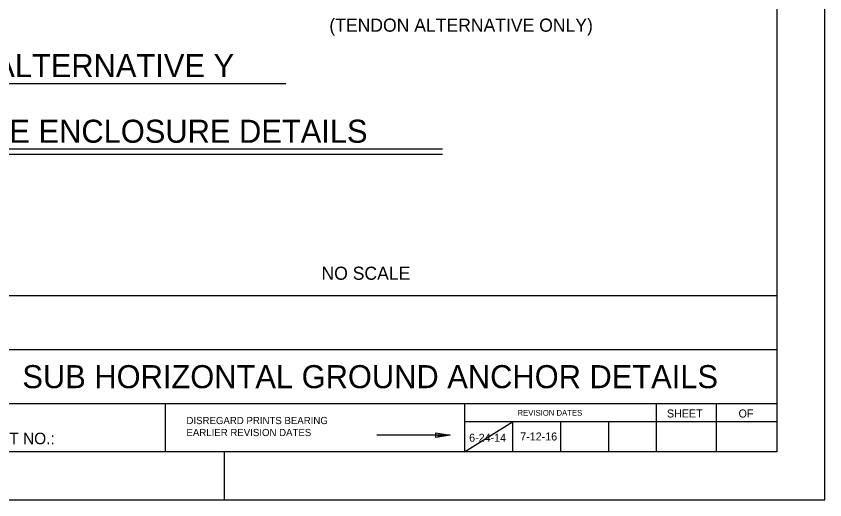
# Model space of a CAD drawing. Extents: x 0 to 2.83, y 0 to 1.83.
# Drawn here: x 2.132 to 2.833, y 0 to 0.42 of the extents above; entities that cross this region are included whole.
import ezdxf

# ---------------------------------------------------------------- set-up
doc = ezdxf.new("R2010")
doc.units = 0
for name, color, linetype in [('10 Sheet Format', 7, 'Continuous'), ('210 Border', 7, 'Continuous'), ('214 Text and Titles', 7, 'Continuous'), ('23 Layout Notes', 7, 'Continuous')]:
    doc.layers.add(name, color=color, linetype=linetype)

msp = doc.modelspace()

# ---------------------------------------------------------------- linework, layer by layer
at = {"layer": '10 Sheet Format'}
msp.add_line((2.52083, 0.04167), (2.5625, 0.06771), dxfattribs=at)
msp.add_lwpolyline([(0, 0), (2.83333, 0), (2.83333, 1.83333), (0, 1.83333)], close=True, dxfattribs=at)
at = {"layer": '210 Border'}
for p, q in [((2.79167, 1.79167), (2.79167, 0.04167)), ((2.79167, 0.17708), (0.08333, 0.17708)), ((2.79167, 0.13021), (2.02083, 0.13021)), ((2.79167, 0.08333), (0.08333, 0.08333)), ((2.2614, 0.04167), (2.2614, 0.08333)), ((2.52083, 0.08333), (2.52083, 0.04167)), ((2.68695, 0.08306), (2.68695, 0.04167)), ((2.73903, 0.08333), (2.73903, 0.04167)), ((2.79167, 0.06771), (2.52083, 0.06771)), ((2.5625, 0.06771), (2.5625, 0.04167)), ((2.60417, 0.06771), (2.60417, 0.04167)), ((2.64583, 0.06771), (2.64583, 0.04167)), ((2.49602, 0.05817), (2.50852, 0.05608)), ((2.49602, 0.05399), (2.49602, 0.05817)), ((2.4981, 0.05677), (2.50227, 0.05608)), ((2.4981, 0.05538), (2.4981, 0.05677)), ((2.50281, 0.05608), (2.44482, 0.05608)), ((2.50852, 0.05608), (2.49602, 0.05399)), ((2.50227, 0.05608), (2.4981, 0.05538)), ((2.79167, 0.04167), (0.08333, 0.04167)), ((2.3125, 0.04167), (2.3125, 0))]:
    msp.add_line(p, q, dxfattribs=at)
for points in [[(2.50217, 0.05608), (2.49026, 0.05608)], [(2.50852, 0.05608), (2.49602, 0.05608)], [(2.50227, 0.05608), (2.4981, 0.05608)], [(2.50852, 0.05608), (2.50246, 0.05608)]]:
    msp.add_lwpolyline(points, dxfattribs=at)
at = {"layer": '214 Text and Titles'}
for p, q in [((2.11399, 0.36146), (2.36587, 0.36146)), ((1.97426, 0.30451), (2.50176, 0.30451)), ((1.97426, 0.30009), (2.50176, 0.30009))]:
    msp.add_line(p, q, dxfattribs=at)

# ---------------------------------------------------------------- texts
at = {"layer": '210 Border'}
for s, height, p in [('SUB HORIZONTAL GROUND ANCHOR DETAILS', 0.02, (2.1374, 0.09692)), ('REVISION DATES', 0.004999, (2.56684, 0.07302)), ('SHEET', 0.006945, (2.69638, 0.07147)), ('OF', 0.006945, (2.75853, 0.07147)), ('DISREGARD PRINTS BEARING', 0.0062491, (2.27972, 0.06572)), ('CONTRACT NO.:', 0.01, (2.05997, 0.04828)), ('EARLIER REVISION DATES', 0.0062491, (2.27972, 0.05531)), ('6-24-14', 0.006945, (2.52486, 0.05043)), ('7-12-16', 0.006943, (2.56918, 0.05151))]:
    msp.add_text(s, height=height, dxfattribs=at).set_placement(p)
at = {"layer": '214 Text and Titles'}
for s, height, p in [('(TENDON ALTERNATIVE ONLY)', 0.0113918, (2.40364, 0.40631)), ('ALTERNATIVE Y', 0.02, (2.11299, 0.36692)), ('ANCHORAGE ENCLOSURE DETAILS', 0.02, (1.97162, 0.30993))]:
    msp.add_text(s, height=height, dxfattribs=at).set_placement(p)
at = {"layer": '23 Layout Notes'}
msp.add_text('NO SCALE', height=0.011392, dxfattribs=at).set_placement((2.39681, 0.19099))

doc.saveas('drawing.dxf')
